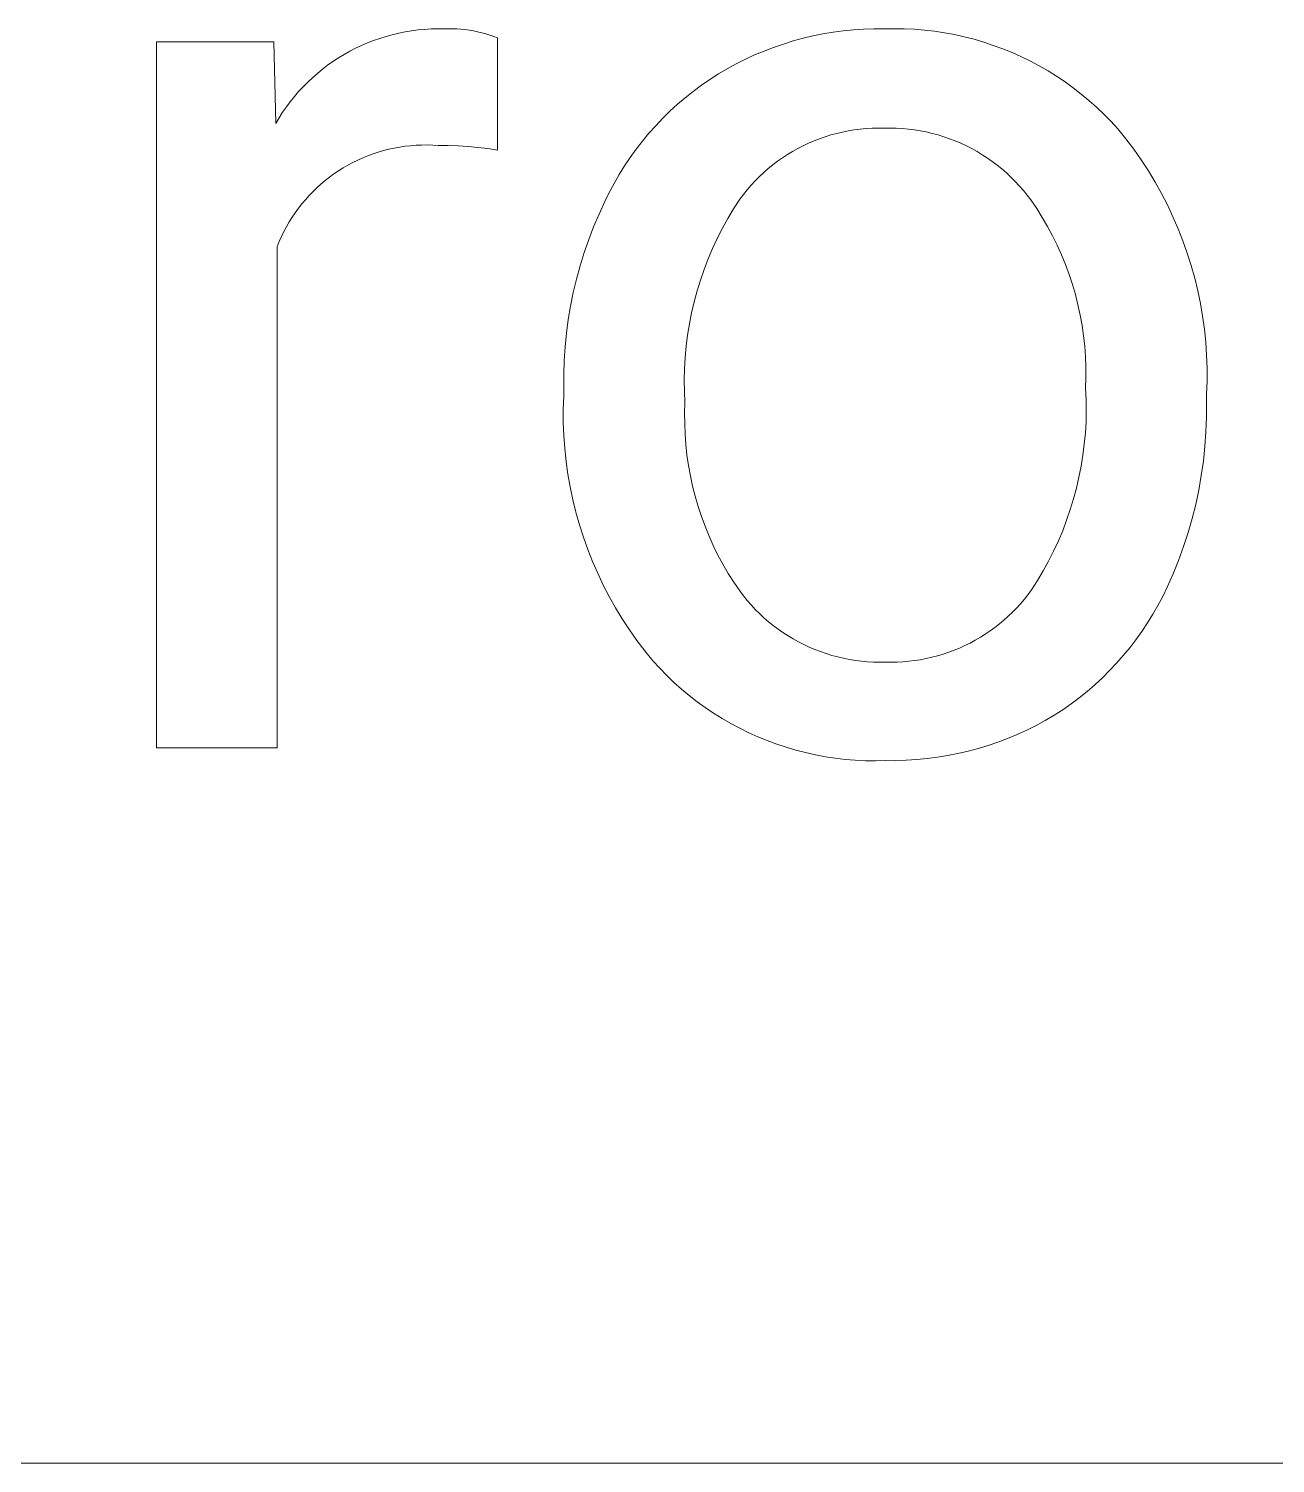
# Model space of a CAD drawing. Header units: millimetres. Extents: x 1434 to 4837, y 1889 to 4267.
# Drawn here: x 3787.15 to 3829.42, y 2079.72 to 2128.39 of the extents above; entities that cross this region are included whole.
import ezdxf

# ---------------------------------------------------------------- set-up
doc = ezdxf.new("R2010")
doc.units = ezdxf.units.MM
doc.header["$MEASUREMENT"] = 0
doc.layers.add('Domyślny', color=7, linetype='Continuous', true_color=0x000000)

msp = doc.modelspace()

# ---------------------------------------------------------------- linework, layer by layer
at = {"layer": 'Domyślny', "color": 18, "lineweight": 15, "true_color": 0x000000}
for p, q in [((3798.844, 2127.989), (3799.054, 2128.062)), ((3799.054, 2128.062), (3799.266, 2128.129)), ((3799.266, 2128.129), (3799.48, 2128.187)), ((3799.48, 2128.187), (3799.696, 2128.238)), ((3799.696, 2128.238), (3799.913, 2128.282)), ((3799.913, 2128.282), (3800.132, 2128.318)), ((3800.132, 2128.318), (3800.353, 2128.346)), ((3800.353, 2128.346), (3800.574, 2128.367)), ((3800.574, 2128.367), (3800.795, 2128.38)), ((3800.795, 2128.38), (3801.017, 2128.385)), ((3801.017, 2128.385), (3801.239, 2128.382)), ((3801.239, 2128.382), (3801.381, 2128.387)), ((3801.381, 2128.387), (3801.524, 2128.387)), ((3801.524, 2128.387), (3801.667, 2128.383)), ((3801.667, 2128.383), (3801.809, 2128.373)), ((3801.809, 2128.373), (3801.951, 2128.359)), ((3801.951, 2128.359), (3802.092, 2128.34)), ((3802.092, 2128.34), (3802.233, 2128.317)), ((3802.233, 2128.317), (3802.372, 2128.288)), ((3802.372, 2128.288), (3802.511, 2128.255)), ((3802.511, 2128.255), (3802.648, 2128.217)), ((3802.648, 2128.217), (3802.785, 2128.175)), ((3802.785, 2128.175), (3802.919, 2128.128)), ((3802.919, 2128.128), (3803.052, 2128.076)), ((3803.052, 2128.076), (3803.052, 2124.269)), ((3813.071, 2127.973), (3813.407, 2128.064)), ((3813.407, 2128.064), (3813.745, 2128.144)), ((3813.745, 2128.144), (3814.085, 2128.213)), ((3814.085, 2128.213), (3814.427, 2128.27)), ((3814.427, 2128.27), (3814.772, 2128.316)), ((3814.772, 2128.316), (3815.117, 2128.35)), ((3815.117, 2128.35), (3815.464, 2128.373)), ((3815.464, 2128.373), (3815.811, 2128.384)), ((3815.811, 2128.384), (3816.158, 2128.383)), ((3816.158, 2128.383), (3816.5, 2128.39)), ((3816.5, 2128.39), (3816.843, 2128.385)), ((3816.843, 2128.385), (3817.185, 2128.369)), ((3817.185, 2128.369), (3817.526, 2128.341)), ((3817.526, 2128.341), (3817.866, 2128.301)), ((3817.866, 2128.301), (3818.204, 2128.25)), ((3818.204, 2128.25), (3818.541, 2128.188)), ((3818.541, 2128.188), (3818.875, 2128.114)), ((3818.875, 2128.114), (3819.207, 2128.029)), ((3819.207, 2128.029), (3819.535, 2127.932)), ((3791.482, 2103.996), (3791.482, 2127.94)), ((3791.482, 2127.94), (3795.46, 2127.94)), ((3795.46, 2127.94), (3795.528, 2125.175)), ((3797.843, 2127.515), (3798.036, 2127.624)), ((3798.036, 2127.624), (3798.233, 2127.726)), ((3798.233, 2127.726), (3798.434, 2127.821)), ((3798.434, 2127.821), (3798.638, 2127.908)), ((3798.638, 2127.908), (3798.844, 2127.989)), ((3811.767, 2127.498), (3812.087, 2127.633)), ((3812.087, 2127.633), (3812.411, 2127.757)), ((3812.411, 2127.757), (3812.74, 2127.87)), ((3812.74, 2127.87), (3813.071, 2127.973)), ((3819.535, 2127.932), (3819.86, 2127.825)), ((3819.86, 2127.825), (3820.181, 2127.706)), ((3820.181, 2127.706), (3820.498, 2127.577)), ((3820.498, 2127.577), (3820.811, 2127.437)), ((3797.11, 2127.015), (3797.286, 2127.15)), ((3797.286, 2127.15), (3797.468, 2127.278)), ((3797.468, 2127.278), (3797.653, 2127.4)), ((3797.653, 2127.4), (3797.843, 2127.515)), ((3810.837, 2127.03), (3811.142, 2127.196)), ((3811.142, 2127.196), (3811.452, 2127.352)), ((3811.452, 2127.352), (3811.767, 2127.498)), ((3820.811, 2127.437), (3821.118, 2127.287)), ((3821.118, 2127.287), (3821.42, 2127.126)), ((3821.42, 2127.126), (3821.717, 2126.955)), ((3796.454, 2126.418), (3796.61, 2126.576)), ((3796.61, 2126.576), (3796.771, 2126.728)), ((3796.771, 2126.728), (3796.938, 2126.874)), ((3796.938, 2126.874), (3797.11, 2127.015)), ((3809.962, 2126.47), (3810.247, 2126.667)), ((3810.247, 2126.667), (3810.538, 2126.853)), ((3810.538, 2126.853), (3810.837, 2127.03)), ((3821.717, 2126.955), (3822.008, 2126.774)), ((3822.008, 2126.774), (3822.292, 2126.583)), ((3822.292, 2126.583), (3822.57, 2126.383)), ((3796.02, 2125.913), (3796.159, 2126.086)), ((3796.159, 2126.086), (3796.303, 2126.255)), ((3796.303, 2126.255), (3796.454, 2126.418)), ((3809.414, 2126.049), (3809.684, 2126.264)), ((3809.684, 2126.264), (3809.962, 2126.47)), ((3822.57, 2126.383), (3822.84, 2126.173)), ((3822.84, 2126.173), (3823.104, 2125.955)), ((3795.761, 2125.553), (3795.887, 2125.735)), ((3795.887, 2125.735), (3796.02, 2125.913)), ((3808.649, 2125.349), (3808.896, 2125.591)), ((3808.896, 2125.591), (3809.151, 2125.825)), ((3809.151, 2125.825), (3809.414, 2126.049)), ((3823.104, 2125.955), (3823.36, 2125.727)), ((3823.36, 2125.727), (3823.608, 2125.491)), ((3795.528, 2125.175), (3795.641, 2125.366)), ((3795.641, 2125.366), (3795.761, 2125.553)), ((3808.181, 2124.841), (3808.411, 2125.099)), ((3808.411, 2125.099), (3808.649, 2125.349)), ((3823.608, 2125.491), (3823.848, 2125.247)), ((3823.848, 2125.247), (3824.079, 2124.995)), ((3807.96, 2124.575), (3808.181, 2124.841)), ((3813.971, 2124.656), (3813.782, 2124.583)), ((3814.162, 2124.723), (3813.971, 2124.656)), ((3814.356, 2124.784), (3814.162, 2124.723)), ((3814.551, 2124.837), (3814.356, 2124.784)), ((3814.749, 2124.884), (3814.551, 2124.837)), ((3814.947, 2124.924), (3814.749, 2124.884)), ((3815.147, 2124.957), (3814.947, 2124.924)), ((3815.348, 2124.983), (3815.147, 2124.957)), ((3815.55, 2125.002), (3815.348, 2124.983)), ((3815.753, 2125.014), (3815.55, 2125.002)), ((3815.955, 2125.02), (3815.753, 2125.014)), ((3816.158, 2125.018), (3815.955, 2125.02)), ((3816.364, 2125.02), (3816.158, 2125.018)), ((3816.57, 2125.015), (3816.364, 2125.02)), ((3816.775, 2125.003), (3816.57, 2125.015)), ((3816.98, 2124.985), (3816.775, 2125.003)), ((3817.184, 2124.959), (3816.98, 2124.985)), ((3817.387, 2124.925), (3817.184, 2124.959)), ((3817.589, 2124.885), (3817.387, 2124.925)), ((3817.789, 2124.838), (3817.589, 2124.885)), ((3817.988, 2124.784), (3817.789, 2124.838)), ((3818.184, 2124.724), (3817.988, 2124.784)), ((3818.379, 2124.656), (3818.184, 2124.724)), ((3818.571, 2124.582), (3818.379, 2124.656)), ((3824.079, 2124.995), (3824.357, 2124.651)), ((3824.357, 2124.651), (3824.623, 2124.298)), ((3798.827, 2124.141), (3798.652, 2124.077)), ((3799.005, 2124.2), (3798.827, 2124.141)), ((3799.184, 2124.252), (3799.005, 2124.2)), ((3799.365, 2124.299), (3799.184, 2124.252)), ((3799.548, 2124.339), (3799.365, 2124.299)), ((3799.731, 2124.372), (3799.548, 2124.339)), ((3799.916, 2124.399), (3799.731, 2124.372)), ((3800.102, 2124.42), (3799.916, 2124.399)), ((3800.288, 2124.434), (3800.102, 2124.42)), ((3800.475, 2124.442), (3800.288, 2124.434)), ((3800.662, 2124.444), (3800.475, 2124.442)), ((3800.849, 2124.439), (3800.662, 2124.444)), ((3801.035, 2124.427), (3800.849, 2124.439)), ((3801.373, 2124.426), (3801.035, 2124.427)), ((3801.71, 2124.415), (3801.373, 2124.426)), ((3802.047, 2124.394), (3801.71, 2124.415)), ((3802.383, 2124.362), (3802.047, 2124.394)), ((3802.718, 2124.32), (3802.383, 2124.362)), ((3803.052, 2124.269), (3802.718, 2124.32)), ((3807.546, 2124.021), (3807.748, 2124.302)), ((3807.748, 2124.302), (3807.96, 2124.575)), ((3813.055, 2124.224), (3812.882, 2124.119)), ((3813.232, 2124.323), (3813.055, 2124.224)), ((3813.412, 2124.416), (3813.232, 2124.323)), ((3813.596, 2124.502), (3813.412, 2124.416)), ((3813.782, 2124.583), (3813.596, 2124.502)), ((3818.76, 2124.501), (3818.571, 2124.582)), ((3818.946, 2124.414), (3818.76, 2124.501)), ((3819.13, 2124.32), (3818.946, 2124.414)), ((3819.309, 2124.22), (3819.13, 2124.32)), ((3819.486, 2124.114), (3819.309, 2124.22)), ((3824.623, 2124.298), (3824.877, 2123.936)), ((3797.815, 2123.665), (3797.657, 2123.565)), ((3797.976, 2123.758), (3797.815, 2123.665)), ((3798.141, 2123.847), (3797.976, 2123.758)), ((3798.309, 2123.929), (3798.141, 2123.847)), ((3798.479, 2124.006), (3798.309, 2123.929)), ((3798.652, 2124.077), (3798.479, 2124.006)), ((3807.171, 2123.44), (3807.354, 2123.734)), ((3807.354, 2123.734), (3807.546, 2124.021)), ((3812.227, 2123.641), (3812.074, 2123.508)), ((3812.384, 2123.769), (3812.227, 2123.641)), ((3812.546, 2123.891), (3812.384, 2123.769)), ((3812.712, 2124.008), (3812.546, 2123.891)), ((3812.882, 2124.119), (3812.712, 2124.008)), ((3819.658, 2124.002), (3819.486, 2124.114)), ((3819.827, 2123.884), (3819.658, 2124.002)), ((3819.991, 2123.76), (3819.827, 2123.884)), ((3820.151, 2123.631), (3819.991, 2123.76)), ((3824.877, 2123.936), (3825.118, 2123.566)), ((3797.204, 2123.235), (3797.061, 2123.114)), ((3797.351, 2123.35), (3797.204, 2123.235)), ((3797.502, 2123.46), (3797.351, 2123.35)), ((3797.657, 2123.565), (3797.502, 2123.46)), ((3806.999, 2123.141), (3807.171, 2123.44)), ((3811.783, 2123.225), (3811.645, 2123.077)), ((3811.926, 2123.369), (3811.783, 2123.225)), ((3812.074, 2123.508), (3811.926, 2123.369)), ((3820.306, 2123.496), (3820.151, 2123.631)), ((3820.457, 2123.356), (3820.306, 2123.496)), ((3820.603, 2123.21), (3820.457, 2123.356)), ((3820.743, 2123.06), (3820.603, 2123.21)), ((3825.118, 2123.566), (3825.347, 2123.188)), ((3825.347, 2123.188), (3825.563, 2122.802)), ((3796.658, 2122.725), (3796.533, 2122.586)), ((3796.788, 2122.859), (3796.658, 2122.725)), ((3796.922, 2122.989), (3796.788, 2122.859)), ((3797.061, 2123.114), (3796.922, 2122.989)), ((3806.685, 2122.525), (3806.836, 2122.835)), ((3806.836, 2122.835), (3806.999, 2123.141)), ((3811.385, 2122.766), (3811.263, 2122.604)), ((3811.512, 2122.924), (3811.385, 2122.766)), ((3811.645, 2123.077), (3811.512, 2122.924)), ((3820.879, 2122.905), (3820.743, 2123.06)), ((3821.008, 2122.745), (3820.879, 2122.905)), ((3821.133, 2122.581), (3821.008, 2122.745)), ((3825.563, 2122.802), (3825.765, 2122.409)), ((3796.298, 2122.296), (3796.188, 2122.145)), ((3796.413, 2122.443), (3796.298, 2122.296)), ((3796.533, 2122.586), (3796.413, 2122.443)), ((3806.489, 2122.1), (3806.685, 2122.525)), ((3811.055, 2122.282), (3810.858, 2121.954)), ((3811.263, 2122.604), (3811.055, 2122.282)), ((3821.333, 2122.286), (3821.133, 2122.581)), ((3821.523, 2121.984), (3821.333, 2122.286)), ((3825.765, 2122.409), (3825.954, 2122.01)), ((3795.984, 2121.832), (3795.89, 2121.67)), ((3796.083, 2121.99), (3795.984, 2121.832)), ((3796.188, 2122.145), (3796.083, 2121.99)), ((3806.307, 2121.67), (3806.489, 2122.1)), ((3810.858, 2121.954), (3810.673, 2121.619)), ((3821.703, 2121.676), (3821.523, 2121.984)), ((3825.954, 2122.01), (3826.129, 2121.604)), ((3795.72, 2121.337), (3795.644, 2121.167)), ((3795.802, 2121.505), (3795.72, 2121.337)), ((3795.89, 2121.67), (3795.802, 2121.505)), ((3805.987, 2120.791), (3806.14, 2121.233)), ((3806.14, 2121.233), (3806.307, 2121.67)), ((3810.5, 2121.277), (3810.338, 2120.93)), ((3810.673, 2121.619), (3810.5, 2121.277)), ((3821.871, 2121.361), (3821.703, 2121.676)), ((3822.029, 2121.041), (3821.871, 2121.361)), ((3826.129, 2121.604), (3826.291, 2121.193)), ((3795.644, 2121.167), (3795.573, 2120.994)), ((3795.573, 2120.994), (3795.573, 2103.996)), ((3805.849, 2120.345), (3805.987, 2120.791)), ((3810.338, 2120.93), (3810.189, 2120.577)), ((3822.175, 2120.716), (3822.029, 2121.041)), ((3826.291, 2121.193), (3826.438, 2120.776)), ((3826.438, 2120.776), (3826.571, 2120.354)), ((3805.726, 2119.894), (3805.849, 2120.345)), ((3810.189, 2120.577), (3810.052, 2120.22)), ((3822.31, 2120.386), (3822.175, 2120.716)), ((3822.433, 2120.051), (3822.31, 2120.386)), ((3826.571, 2120.354), (3826.69, 2119.929)), ((3805.618, 2119.439), (3805.726, 2119.894)), ((3809.927, 2119.858), (3809.814, 2119.492)), ((3810.052, 2120.22), (3809.927, 2119.858)), ((3822.544, 2119.712), (3822.433, 2120.051)), ((3826.69, 2119.929), (3826.794, 2119.499)), ((3805.525, 2118.981), (3805.618, 2119.439)), ((3809.814, 2119.492), (3809.715, 2119.122)), ((3822.644, 2119.369), (3822.544, 2119.712)), ((3822.732, 2119.023), (3822.644, 2119.369)), ((3826.794, 2119.499), (3826.884, 2119.066)), ((3805.447, 2118.52), (3805.525, 2118.981)), ((3809.715, 2119.122), (3809.628, 2118.749)), ((3822.807, 2118.675), (3822.732, 2119.023)), ((3826.884, 2119.066), (3826.958, 2118.631)), ((3805.385, 2118.057), (3805.447, 2118.52)), ((3809.554, 2118.373), (3809.493, 2117.995)), ((3809.628, 2118.749), (3809.554, 2118.373)), ((3822.87, 2118.324), (3822.807, 2118.675)), ((3822.921, 2117.971), (3822.87, 2118.324)), ((3826.958, 2118.631), (3827.018, 2118.193)), ((3805.338, 2117.591), (3805.385, 2118.057)), ((3809.493, 2117.995), (3809.446, 2117.615)), ((3822.96, 2117.616), (3822.921, 2117.971)), ((3827.018, 2118.193), (3827.063, 2117.753)), ((3805.307, 2117.125), (3805.338, 2117.591)), ((3809.446, 2117.615), (3809.411, 2117.234)), ((3822.987, 2117.26), (3822.96, 2117.616)), ((3827.063, 2117.753), (3827.093, 2117.312)), ((3827.093, 2117.312), (3827.108, 2116.87)), ((3805.291, 2116.658), (3805.307, 2117.125)), ((3809.39, 2116.851), (3809.381, 2116.469)), ((3809.411, 2117.234), (3809.39, 2116.851)), ((3823.001, 2116.904), (3822.987, 2117.26)), ((3823.002, 2116.547), (3823.001, 2116.904)), ((3827.108, 2116.87), (3827.108, 2116.428)), ((3805.291, 2116.19), (3805.291, 2116.658)), ((3809.381, 2116.469), (3809.386, 2116.086)), ((3822.991, 2116.19), (3823.002, 2116.547)), ((3827.108, 2116.428), (3827.093, 2115.986)), ((3805.278, 2115.467), (3805.291, 2115.907)), ((3805.291, 2115.907), (3805.291, 2116.19)), ((3809.386, 2116.086), (3809.405, 2115.703)), ((3823.008, 2115.811), (3822.991, 2116.19)), ((3827.093, 2115.986), (3827.093, 2115.703)), ((3805.279, 2115.027), (3805.278, 2115.467)), ((3809.405, 2115.703), (3809.393, 2115.346)), ((3823.004, 2115.052), (3823.012, 2115.432)), ((3823.012, 2115.432), (3823.008, 2115.811)), ((3827.093, 2115.703), (3827.092, 2115.206)), ((3805.296, 2114.587), (3805.279, 2115.027)), ((3809.393, 2115.346), (3809.395, 2114.99)), ((3809.395, 2114.99), (3809.409, 2114.633)), ((3822.982, 2114.673), (3823.004, 2115.052)), ((3827.092, 2115.206), (3827.073, 2114.709)), ((3805.327, 2114.148), (3805.296, 2114.587)), ((3809.409, 2114.633), (3809.435, 2114.277)), ((3822.947, 2114.295), (3822.982, 2114.673)), ((3827.073, 2114.709), (3827.038, 2114.214)), ((3805.373, 2113.711), (3805.327, 2114.148)), ((3809.435, 2114.277), (3809.473, 2113.923)), ((3809.473, 2113.923), (3809.524, 2113.57)), ((3822.839, 2113.544), (3822.9, 2113.919)), ((3822.9, 2113.919), (3822.947, 2114.295)), ((3827.038, 2114.214), (3826.985, 2113.719)), ((3805.434, 2113.275), (3805.373, 2113.711)), ((3809.524, 2113.57), (3809.588, 2113.218)), ((3822.766, 2113.172), (3822.839, 2113.544)), ((3826.985, 2113.719), (3826.915, 2113.227)), ((3805.51, 2112.841), (3805.434, 2113.275)), ((3809.588, 2113.218), (3809.663, 2112.87)), ((3822.681, 2112.802), (3822.766, 2113.172)), ((3826.915, 2113.227), (3826.828, 2112.738)), ((3805.6, 2112.41), (3805.51, 2112.841)), ((3809.663, 2112.87), (3809.751, 2112.524)), ((3809.751, 2112.524), (3809.85, 2112.181)), ((3822.582, 2112.435), (3822.681, 2112.802)), ((3826.828, 2112.738), (3826.724, 2112.252)), ((3805.705, 2111.983), (3805.6, 2112.41)), ((3805.825, 2111.559), (3805.705, 2111.983)), ((3809.85, 2112.181), (3809.962, 2111.842)), ((3822.348, 2111.713), (3822.472, 2112.072)), ((3822.472, 2112.072), (3822.582, 2112.435)), ((3826.724, 2112.252), (3826.604, 2111.77)), ((3805.958, 2111.14), (3805.825, 2111.559)), ((3809.962, 2111.842), (3810.085, 2111.508)), ((3810.085, 2111.508), (3810.22, 2111.177)), ((3822.213, 2111.358), (3822.348, 2111.713)), ((3826.604, 2111.77), (3826.467, 2111.292)), ((3806.106, 2110.725), (3805.958, 2111.14)), ((3810.22, 2111.177), (3810.366, 2110.852)), ((3821.907, 2110.664), (3822.066, 2111.009)), ((3822.066, 2111.009), (3822.213, 2111.358)), ((3826.467, 2111.292), (3826.313, 2110.819)), ((3806.268, 2110.316), (3806.106, 2110.725)), ((3810.366, 2110.852), (3810.524, 2110.532)), ((3810.524, 2110.532), (3810.693, 2110.217)), ((3821.736, 2110.325), (3821.907, 2110.664)), ((3826.313, 2110.819), (3826.144, 2110.352)), ((3806.444, 2109.913), (3806.268, 2110.316)), ((3810.693, 2110.217), (3810.872, 2109.909)), ((3821.554, 2109.992), (3821.736, 2110.325)), ((3826.144, 2110.352), (3825.958, 2109.891)), ((3806.633, 2109.515), (3806.444, 2109.913)), ((3810.872, 2109.909), (3811.062, 2109.607)), ((3811.062, 2109.607), (3811.263, 2109.312)), ((3821.155, 2109.346), (3821.36, 2109.666)), ((3821.36, 2109.666), (3821.554, 2109.992)), ((3825.958, 2109.891), (3825.756, 2109.437)), ((3806.835, 2109.124), (3806.633, 2109.515)), ((3807.051, 2108.741), (3806.835, 2109.124)), ((3811.263, 2109.312), (3811.386, 2109.149)), ((3811.386, 2109.149), (3811.515, 2108.991)), ((3820.914, 2109.031), (3821.037, 2109.187)), ((3821.037, 2109.187), (3821.155, 2109.346)), ((3825.605, 2109.126), (3825.444, 2108.821)), ((3825.756, 2109.437), (3825.605, 2109.126)), ((3807.279, 2108.365), (3807.051, 2108.741)), ((3811.515, 2108.991), (3811.65, 2108.837)), ((3811.65, 2108.837), (3811.789, 2108.688)), ((3811.789, 2108.688), (3811.934, 2108.544)), ((3820.37, 2108.455), (3820.513, 2108.592)), ((3820.513, 2108.592), (3820.652, 2108.734)), ((3820.652, 2108.734), (3820.785, 2108.881)), ((3820.785, 2108.881), (3820.914, 2109.031)), ((3825.444, 2108.821), (3825.272, 2108.521)), ((3807.52, 2107.996), (3807.279, 2108.365)), ((3811.934, 2108.544), (3812.084, 2108.405)), ((3812.084, 2108.405), (3812.238, 2108.271)), ((3812.238, 2108.271), (3812.397, 2108.142)), ((3812.397, 2108.142), (3812.56, 2108.02)), ((3819.753, 2107.957), (3819.913, 2108.074)), ((3819.913, 2108.074), (3820.07, 2108.195)), ((3820.07, 2108.195), (3820.222, 2108.323)), ((3820.222, 2108.323), (3820.37, 2108.455)), ((3825.091, 2108.228), (3824.899, 2107.941)), ((3825.272, 2108.521), (3825.091, 2108.228)), ((3807.774, 2107.637), (3807.52, 2107.996)), ((3808.039, 2107.286), (3807.774, 2107.637)), ((3812.56, 2108.02), (3812.728, 2107.902)), ((3812.728, 2107.902), (3812.899, 2107.791)), ((3812.899, 2107.791), (3813.074, 2107.686)), ((3813.074, 2107.686), (3813.253, 2107.587)), ((3813.253, 2107.587), (3813.435, 2107.494)), ((3819.074, 2107.547), (3819.249, 2107.641)), ((3819.249, 2107.641), (3819.421, 2107.74)), ((3819.421, 2107.74), (3819.589, 2107.846)), ((3819.589, 2107.846), (3819.753, 2107.957)), ((3824.698, 2107.66), (3824.488, 2107.386)), ((3824.899, 2107.941), (3824.698, 2107.66)), ((3808.317, 2106.944), (3808.039, 2107.286)), ((3813.435, 2107.494), (3813.62, 2107.408)), ((3813.62, 2107.408), (3813.808, 2107.328)), ((3813.808, 2107.328), (3813.998, 2107.254)), ((3813.998, 2107.254), (3814.191, 2107.187)), ((3814.191, 2107.187), (3814.387, 2107.127)), ((3814.387, 2107.127), (3814.584, 2107.074)), ((3817.777, 2107.062), (3817.969, 2107.112)), ((3817.969, 2107.112), (3818.159, 2107.169)), ((3818.159, 2107.169), (3818.347, 2107.232)), ((3818.347, 2107.232), (3818.533, 2107.302)), ((3818.533, 2107.302), (3818.716, 2107.377)), ((3818.716, 2107.377), (3818.897, 2107.459)), ((3818.897, 2107.459), (3819.074, 2107.547)), ((3824.268, 2107.12), (3824.04, 2106.861)), ((3824.488, 2107.386), (3824.268, 2107.12)), ((3808.547, 2106.692), (3808.317, 2106.944)), ((3808.785, 2106.448), (3808.547, 2106.692)), ((3814.584, 2107.074), (3814.783, 2107.028)), ((3814.783, 2107.028), (3814.983, 2106.988)), ((3814.983, 2106.988), (3815.185, 2106.955)), ((3815.185, 2106.955), (3815.388, 2106.93)), ((3815.388, 2106.93), (3815.591, 2106.911)), ((3815.591, 2106.911), (3815.795, 2106.9)), ((3815.795, 2106.9), (3815.999, 2106.896)), ((3815.999, 2106.896), (3816.204, 2106.898)), ((3816.204, 2106.898), (3816.402, 2106.895)), ((3816.402, 2106.895), (3816.6, 2106.899)), ((3816.6, 2106.899), (3816.798, 2106.91)), ((3816.798, 2106.91), (3816.996, 2106.927)), ((3816.996, 2106.927), (3817.193, 2106.951)), ((3817.193, 2106.951), (3817.389, 2106.981)), ((3817.389, 2106.981), (3817.583, 2107.018)), ((3817.583, 2107.018), (3817.777, 2107.062)), ((3823.803, 2106.61), (3823.558, 2106.367)), ((3824.04, 2106.861), (3823.803, 2106.61)), ((3809.032, 2106.212), (3808.785, 2106.448)), ((3809.286, 2105.985), (3809.032, 2106.212)), ((3823.304, 2106.133), (3823.043, 2105.907)), ((3823.558, 2106.367), (3823.304, 2106.133)), ((3809.548, 2105.767), (3809.286, 2105.985)), ((3809.818, 2105.557), (3809.548, 2105.767)), ((3822.774, 2105.69), (3822.498, 2105.483)), ((3823.043, 2105.907), (3822.774, 2105.69)), ((3810.094, 2105.357), (3809.818, 2105.557)), ((3810.377, 2105.167), (3810.094, 2105.357)), ((3810.666, 2104.986), (3810.377, 2105.167)), ((3822.215, 2105.285), (3821.926, 2105.097)), ((3822.498, 2105.483), (3822.215, 2105.285)), ((3810.961, 2104.815), (3810.666, 2104.986)), ((3811.262, 2104.654), (3810.961, 2104.815)), ((3821.31, 2104.752), (3820.993, 2104.594)), ((3821.621, 2104.919), (3821.31, 2104.752)), ((3821.926, 2105.097), (3821.621, 2104.919)), ((3811.568, 2104.504), (3811.262, 2104.654)), ((3811.88, 2104.364), (3811.568, 2104.504)), ((3812.195, 2104.235), (3811.88, 2104.364)), ((3812.515, 2104.116), (3812.195, 2104.235)), ((3820.016, 2104.187), (3819.681, 2104.073)), ((3820.346, 2104.312), (3820.016, 2104.187)), ((3820.672, 2104.448), (3820.346, 2104.312)), ((3820.993, 2104.594), (3820.672, 2104.448)), ((3795.573, 2103.996), (3791.482, 2103.996)), ((3812.839, 2104.009), (3812.515, 2104.116)), ((3813.166, 2103.912), (3812.839, 2104.009)), ((3813.496, 2103.827), (3813.166, 2103.912)), ((3813.829, 2103.753), (3813.496, 2103.827)), ((3814.165, 2103.69), (3813.829, 2103.753)), ((3814.502, 2103.639), (3814.165, 2103.69)), ((3818.312, 2103.728), (3817.964, 2103.67)), ((3818.659, 2103.797), (3818.312, 2103.728)), ((3819.003, 2103.878), (3818.659, 2103.797)), ((3819.344, 2103.97), (3819.003, 2103.878)), ((3819.681, 2104.073), (3819.344, 2103.97)), ((3814.841, 2103.599), (3814.502, 2103.639)), ((3815.181, 2103.571), (3814.841, 2103.599)), ((3815.521, 2103.554), (3815.181, 2103.571)), ((3815.862, 2103.549), (3815.521, 2103.554)), ((3816.204, 2103.556), (3815.862, 2103.549)), ((3816.557, 2103.555), (3816.204, 2103.556)), ((3816.91, 2103.567), (3816.557, 2103.555)), ((3817.262, 2103.59), (3816.91, 2103.567)), ((3817.614, 2103.624), (3817.262, 2103.59)), ((3817.964, 2103.67), (3817.614, 2103.624)), ((3551.344, 2079.716), (4837.323, 2079.716))]:
    msp.add_line(p, q, dxfattribs=at)

doc.saveas('drawing.dxf')
